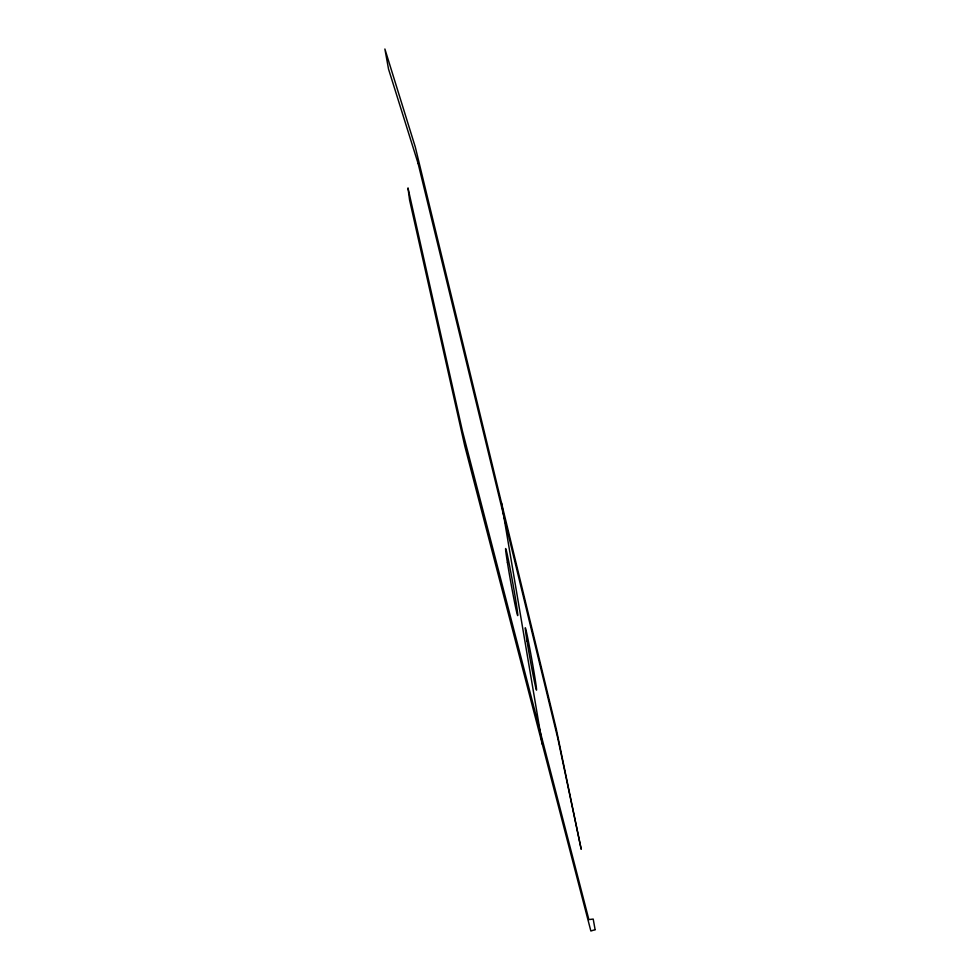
<?xml version="1.0" encoding="UTF-8"?>
<svg xmlns="http://www.w3.org/2000/svg" width="980" height="980" viewBox="0 0 980 980"><rect width="100%" height="100%" fill="white"/><g stroke="black" fill="none" stroke-linecap="round" stroke-linejoin="round"><path stroke-width="1.47" d="M501.527 502.973L542.369 744.433M595.117 929.677L590.866 931L464.79 446.059L409.579 200.043L407.974 187.927L462.389 430.882L588.87 919.595L593.206 919.069L595.117 929.677M418.178 163.709L388.533 69.078L384.883 49L415.324 147.135L556.248 728.863L581.201 849.256L557.89 738.7L418.178 163.709M507.407 562.508A33.969 0.919 79.8 0 0 517.575 615.391A33.969 0.919 79.8 0 0 510.102 568.523A33.969 0.919 79.8 0 0 507.407 562.508M527.032 641.128A31.727 0.796 79.8 0 0 536.379 689.945A31.727 0.796 79.8 0 0 529.188 645.379A31.727 0.796 79.8 0 0 527.032 641.128"/></g></svg>
